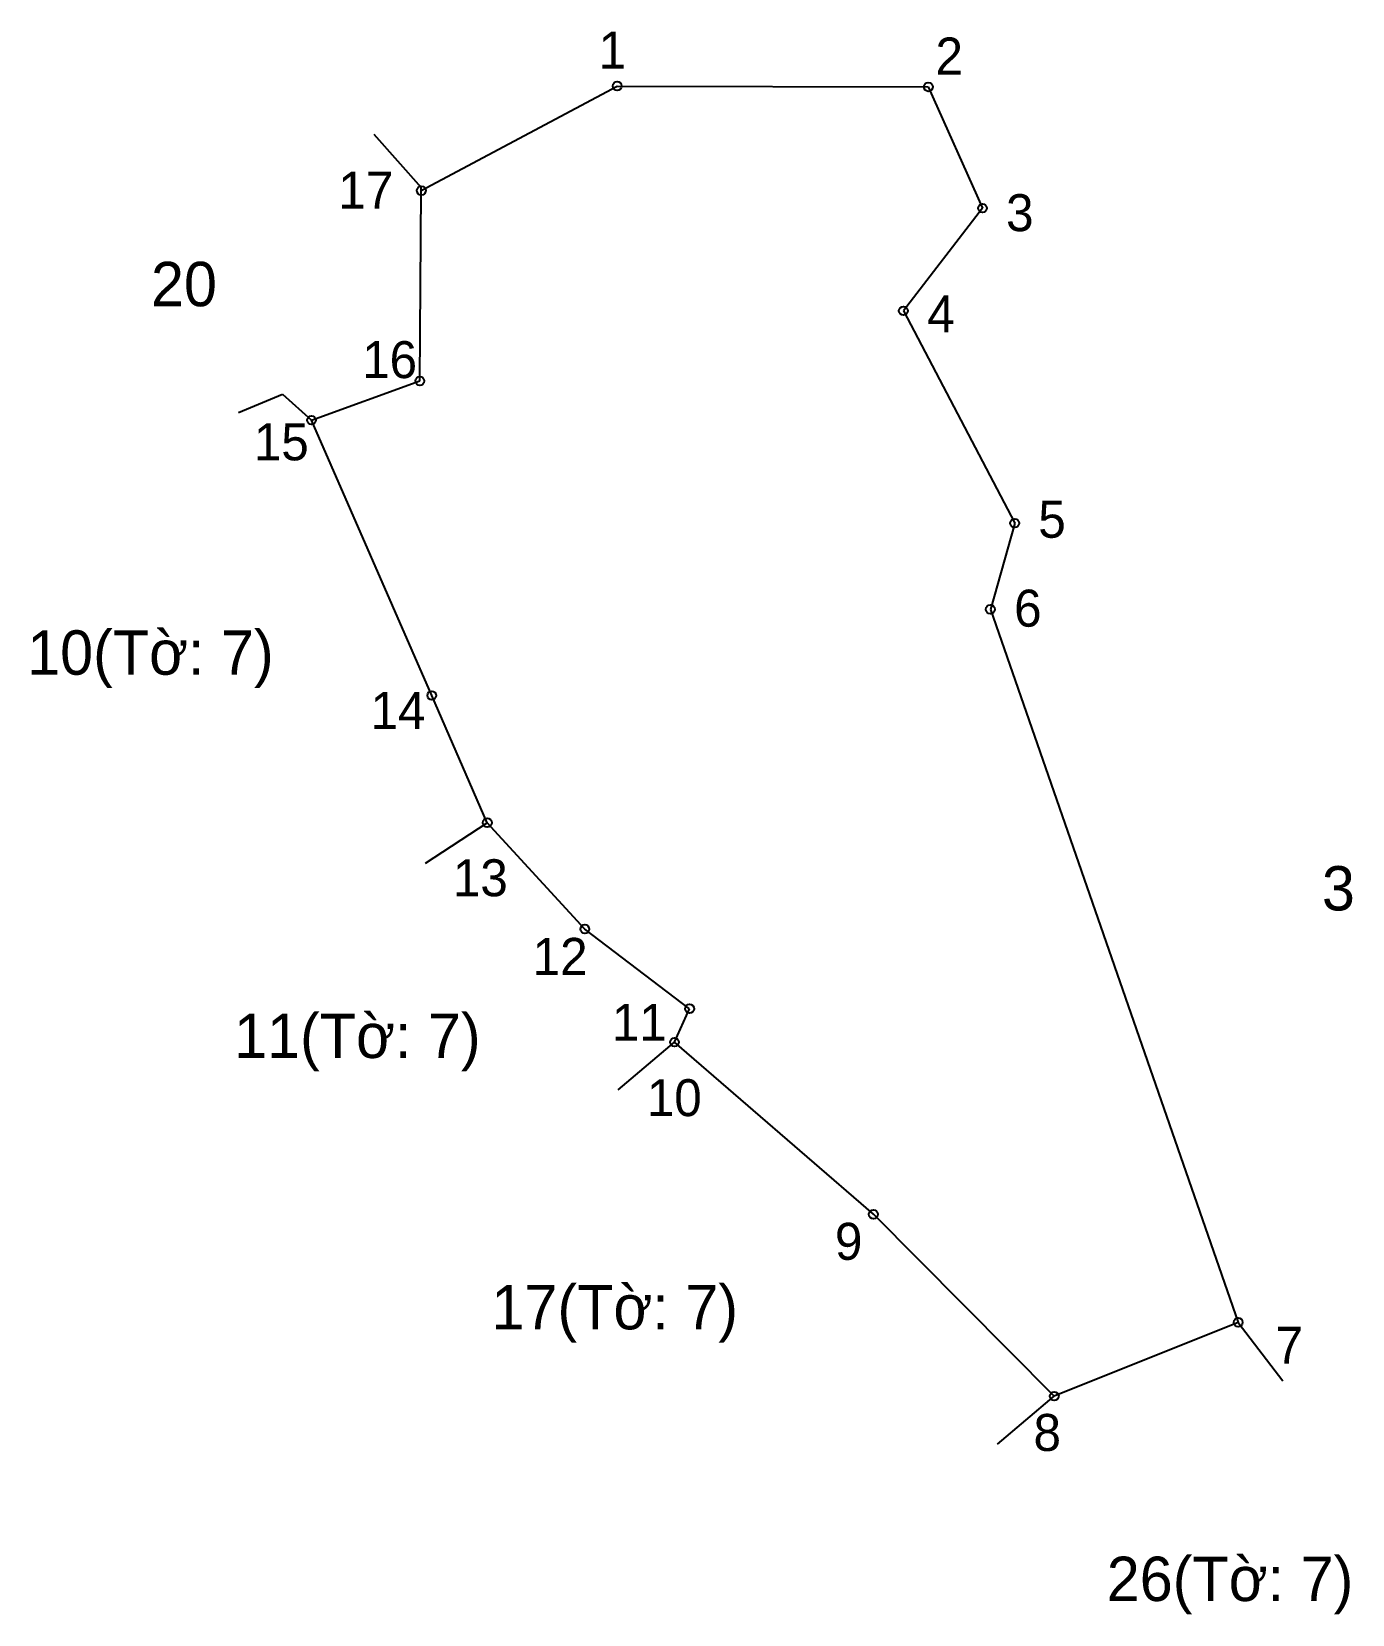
# Model space of a CAD drawing. Extents: x 550958 to 551046, y 1822874 to 1822980.
import ezdxf

# ---------------------------------------------------------------- set-up
doc = ezdxf.new("R2010")
doc.units = 0
for name, color, linetype in [('CanhThua', 7, 'Continuous'), ('MocDinhThua', 7, 'Continuous'), ('NhanTuCan', 7, 'Continuous'), ('RauThua', 7, 'Continuous'), ('SoHieuDinhThua', 7, 'Continuous')]:
    doc.layers.add(name, color=color, linetype=linetype)

msp = doc.modelspace()

# ---------------------------------------------------------------- linework, layer by layer
at = {"layer": 'CanhThua'}
for p, q in [((550983.87, 1822968.99), (550997, 1822976)), ((550997, 1822976), (551017.85, 1822975.94)), ((551017.85, 1822975.94), (551021.48, 1822967.81)), ((550983.77, 1822956.23), (550983.87, 1822968.99)), ((551021.48, 1822967.81), (551016.18, 1822960.93)), ((551016.18, 1822960.93), (551023.64, 1822946.7)), ((550976.51, 1822953.6), (550983.77, 1822956.23)), ((550984.57, 1822935.15), (550976.51, 1822953.6)), ((551023.64, 1822946.7), (551022.01, 1822940.92)), ((551022.01, 1822940.92), (551038.62, 1822893.13)), ((550988.29, 1822926.62), (550984.57, 1822935.15)), ((550994.83, 1822919.49), (550988.29, 1822926.62)), ((551001.85, 1822914.15), (550994.83, 1822919.49)), ((551000.84, 1822911.91), (551001.85, 1822914.15)), ((551014.17, 1822900.37), (551000.84, 1822911.91)), ((551026.29, 1822888.18), (551014.17, 1822900.37)), ((551038.62, 1822893.13), (551026.29, 1822888.18))]:
    msp.add_line(p, q, dxfattribs=at)
at = {"layer": 'MocDinhThua'}
for centre in [(550997, 1822976), (551017.85, 1822975.94), (550983.87, 1822968.99), (551021.48, 1822967.81), (551016.18, 1822960.93), (550983.77, 1822956.23), (550976.51, 1822953.6), (551023.64, 1822946.7), (551022.01, 1822940.92), (550984.57, 1822935.15), (550988.29, 1822926.62), (550994.83, 1822919.49), (551001.85, 1822914.15), (551000.84, 1822911.91), (551014.17, 1822900.37), (551038.62, 1822893.13), (551026.29, 1822888.18)]:
    msp.add_circle(centre, 0.297, dxfattribs=at)
at = {"layer": 'RauThua'}
for p, q in [((550980.68, 1822972.77), (550983.87, 1822969.19)), ((550983.87, 1822968.99), (550983.87, 1822969.19)), ((550971.61, 1822954.11), (550974.57, 1822955.35)), ((550974.57, 1822955.35), (550976.51, 1822953.6)), ((550984.14, 1822923.91), (550988.29, 1822926.62)), ((550984.14, 1822923.91), (550988.29, 1822926.62)), ((550997.07, 1822908.71), (551000.84, 1822911.91)), ((550997.07, 1822908.71), (551000.84, 1822911.91)), ((551038.62, 1822893.13), (551041.62, 1822889.22)), ((551022.49, 1822884.97), (551026.29, 1822888.18))]:
    msp.add_line(p, q, dxfattribs=at)

# ---------------------------------------------------------------- texts
at = {"layer": 'NhanTuCan'}
for s, height, p in [('20', 2.973, (550965.75, 1822961.24)), ('10(Tờ: 7)', 2.973, (550957.45, 1822936.54)), ('3', 2.97, (551044.23, 1822920.74)), ('11(Tờ: 7)', 2.973, (550971.32, 1822910.85)), ('17(Tờ: 7)', 2.973, (550988.57, 1822892.66)), ('26(Tờ: 7)', 2.973, (551029.81, 1822874.45))]:
    msp.add_text(s, height=height, dxfattribs=at).set_placement(p)
at = {"layer": 'SoHieuDinhThua'}
for s, height, p in [('1', 2.48, (550995.76, 1822977.17)), ('2', 2.48, (551018.33, 1822976.77)), ('17', 2.478, (550978.31, 1822967.78)), ('3', 2.48, (551023.06, 1822966.27)), ('4', 2.48, (551017.77, 1822959.48)), ('16', 2.478, (550979.9, 1822956.42)), ('15', 2.478, (550972.64, 1822950.91)), ('5', 2.48, (551025.22, 1822945.72)), ('6', 2.48, (551023.6, 1822939.76)), ('14', 2.478, (550980.46, 1822932.91)), ('13', 2.478, (550985.98, 1822921.69)), ('12', 2.478, (550991.33, 1822916.42)), ('11', 2.478, (550996.64, 1822912)), ('10', 2.478, (550998.98, 1822906.95)), ('9', 2.48, (551011.59, 1822897.32)), ('7', 2.48, (551041.12, 1822890.35)), ('8', 2.48, (551024.9, 1822884.51))]:
    msp.add_text(s, height=height, dxfattribs=at).set_placement(p)

doc.saveas('drawing.dxf')
